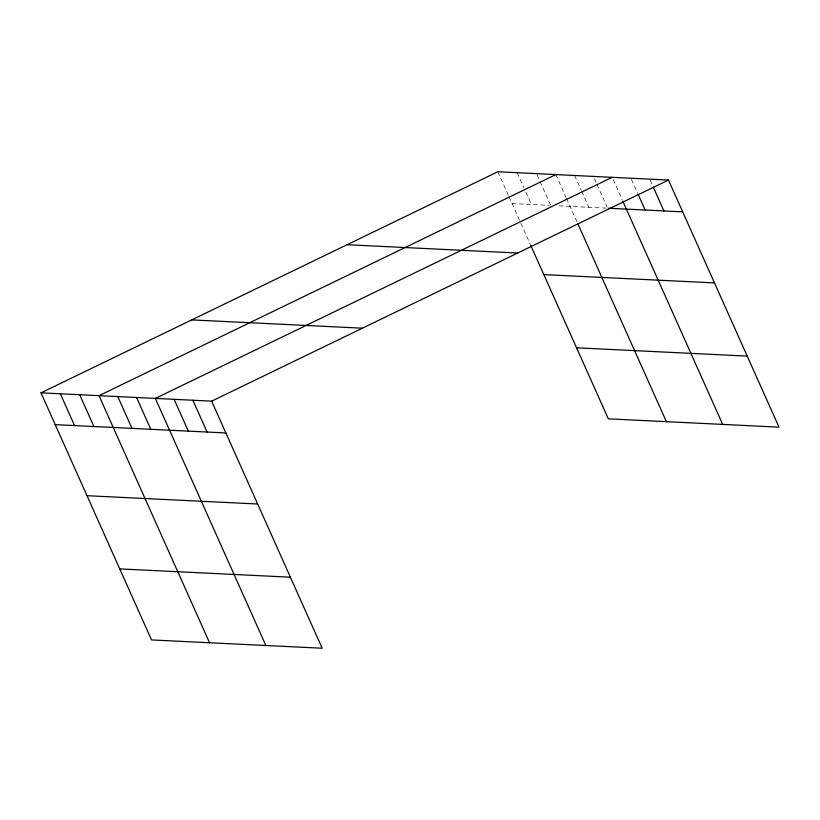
<?xml version="1.0" encoding="UTF-8"?>
<svg xmlns="http://www.w3.org/2000/svg" width="820" height="820" viewBox="0 0 820 820"><rect width="100%" height="100%" fill="white"/><g stroke="black" fill="none" stroke-linecap="round" stroke-linejoin="round"><path stroke-width="0.61" stroke-dasharray="4.1 3.07" d="M512.049 203.555L549.523 205.379M559.189 205.851L606.359 208.147M650.209 180.287L652.751 185.966M631.441 179.375L637.529 192.997M613.175 179.59L622.318 200.039M594.408 178.678L596.437 183.219M596.939 184.357L607.107 207.07M574.615 175.5L581.216 190.26M581.728 191.398L588.842 207.296M555.847 174.578L566.005 197.302M566.518 198.43L577.362 222.691M537.008 174.773L539.55 180.451M540.062 181.589L550.732 205.441M517.164 172.702L523.765 187.462M525.804 192.003L531.391 204.498M497.822 171.759L508.492 195.611M509.005 196.749L520.382 222.189M520.905 223.358L530.806 245.487"/><path stroke-width="1.23" d="M41 392.852L211.652 401.154L322.178 648.241L151.526 639.938L41 392.852L497.822 171.759L668.474 180.062L779 427.148L608.348 418.846L530.806 245.487M555.847 174.578L99.025 395.67L209.551 642.757M612.161 177.325L155.339 398.417L265.864 645.504M211.652 401.154L668.474 180.062M608.86 208.27L682.701 211.867M347.075 244.719L517.717 253.021M543.824 274.608L714.476 282.91M191.747 319.892L362.399 328.195M576.573 347.803L747.225 356.106M55.227 424.647L225.879 432.96M87.002 495.7L257.654 504.003M119.751 568.895L290.393 577.198M653.253 187.103L663.923 210.955M638.042 194.135L645.155 210.043M622.831 201.177L722.686 424.411M577.885 223.85L666.373 421.664M192.874 400.242L207.101 432.048M174.107 399.33L188.333 431.125M136.561 397.505L150.788 429.301M117.793 396.583L132.02 428.388M79.683 394.727L93.91 426.533M60.342 393.795L74.569 425.59"/></g></svg>
